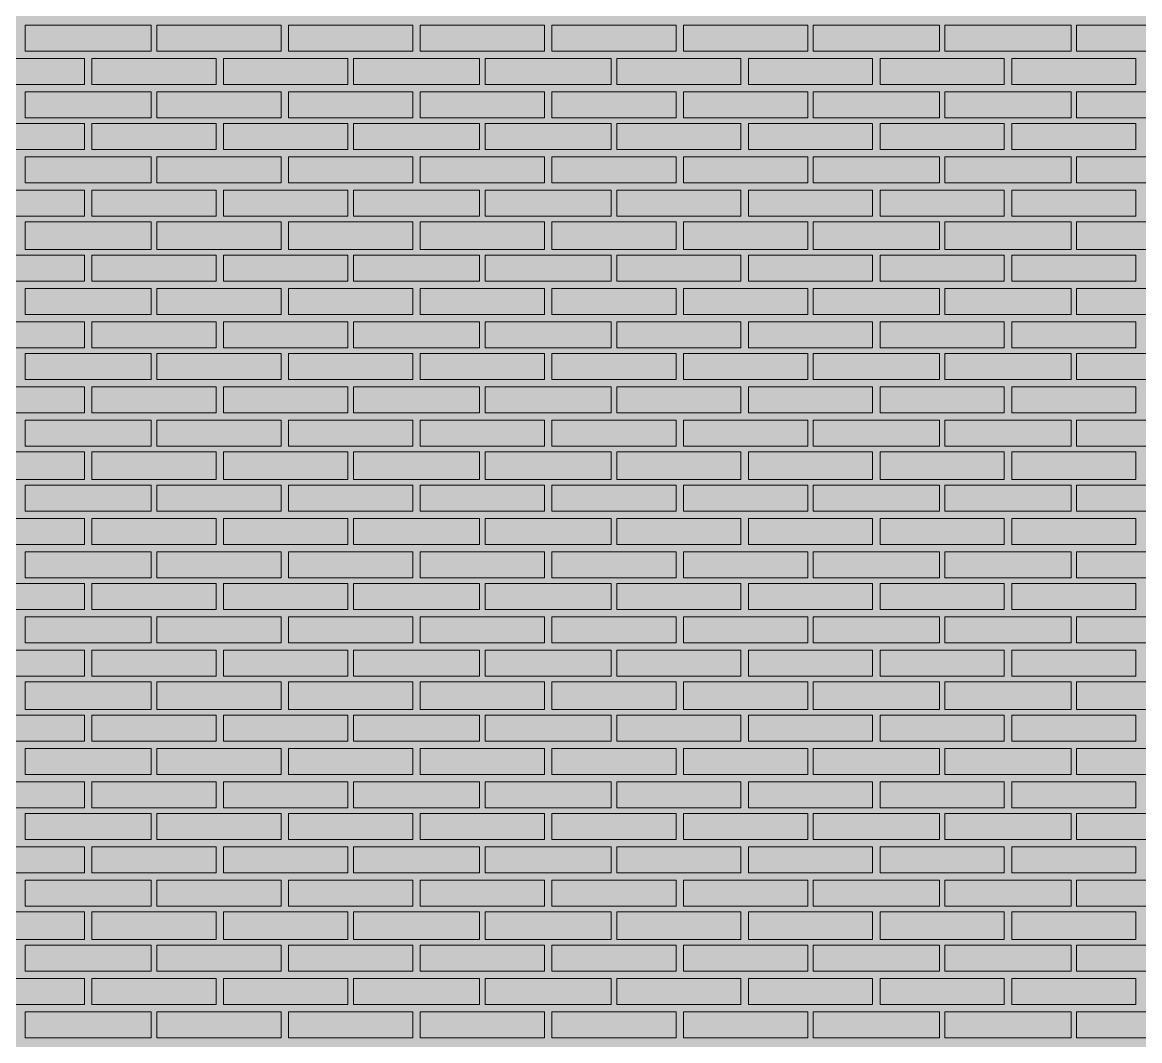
# Model space of a CAD drawing. Header units: millimetres. Extents: x -28928 to 100580, y -22867 to 36490.
# Drawn here: x 77097 to 79646, y 20792 to 23115 of the extents above; entities that cross this region are included whole.
import ezdxf

# ---------------------------------------------------------------- set-up
doc = ezdxf.new("R2010")
doc.units = ezdxf.units.MM
doc.layers.add('PDF _Геометрия', color=7, linetype='Continuous', true_color=0x8f8e8d)
doc.layers.add('PDF _Сплошная заливка', color=7, linetype='Continuous', true_color=0xffffff)

msp = doc.modelspace()

# ---------------------------------------------------------------- hatches: boundary and pattern name
at = {"layer": 'PDF _Сплошная заливка', "true_color": 0xdcd6cf, "transparency": 33554559}
msp.add_hatch(color=254, dxfattribs=at).paths.add_polyline_path([(64868.4, 16343.4), (64868.4, 19592.6), (66268.7, 19592.6), (66268.7, 16343.4), (82239.9, 16343.4), (82239.9, 30089.1), (52662.6, 30089.1), (52662.6, 16343.4), (62173.4, 16343.4), (62173.4, 19592.6), (64271.8, 19592.6), (64271.8, 16343.4)])

# ---------------------------------------------------------------- linework, layer by layer
at = {"layer": 'PDF _Геометрия', "lineweight": 9}
for points in [[(77391.4, 23049.1), (77247.6, 23049.1), (77103.7, 23049.1), (77103.7, 23108.4), (77247.6, 23108.4), (77391.4, 23108.4)], [(77687.6, 23049.1), (77548, 23049.1), (77404.1, 23049.1), (77404.1, 23108.4), (77548, 23108.4), (77687.6, 23108.4)], [(77988, 23049.1), (77848.4, 23049.1), (77704.5, 23049.1), (77704.5, 23108.4), (77848.4, 23108.4), (77988, 23108.4)], [(78288.4, 23049.1), (78148.7, 23049.1), (78004.9, 23049.1), (78004.9, 23108.4), (78148.7, 23108.4), (78288.4, 23108.4)], [(78588.7, 23049.1), (78444.9, 23049.1), (78305.3, 23049.1), (78305.3, 23108.4), (78444.9, 23108.4), (78588.7, 23108.4)], [(78889.1, 23049.1), (78745.3, 23049.1), (78605.7, 23049.1), (78605.7, 23108.4), (78745.3, 23108.4), (78889.1, 23108.4)], [(79189.5, 23049.1), (79045.7, 23049.1), (78901.8, 23049.1), (78901.8, 23108.4), (79045.7, 23108.4), (79189.5, 23108.4)], [(79489.9, 23049.1), (79346.1, 23049.1), (79202.2, 23049.1), (79202.2, 23108.4), (79346.1, 23108.4), (79489.9, 23108.4)], [(79790.3, 23049.1), (79646.4, 23049.1), (79502.6, 23049.1), (79502.6, 23108.4), (79646.4, 23108.4), (79790.3, 23108.4)], [(77239.1, 23032.2), (77239.1, 22973), (76955.7, 22973), (76955.7, 23032.2)], [(77539.5, 23032.2), (77539.5, 22973), (77256.1, 22973), (77256.1, 23032.2)], [(77839.9, 23032.2), (77839.9, 22973), (77556.4, 22973), (77556.4, 23032.2)], [(78140.3, 23032.2), (78140.3, 22973), (77852.6, 22973), (77852.6, 23032.2)], [(78440.7, 23032.2), (78440.7, 22973), (78153, 22973), (78153, 23032.2)], [(78736.8, 23032.2), (78736.8, 22973), (78453.4, 22973), (78453.4, 23032.2)], [(79037.2, 23032.2), (79037.2, 22973), (78753.7, 22973), (78753.7, 23032.2)], [(79337.6, 23032.2), (79337.6, 22973), (79054.1, 22973), (79054.1, 23032.2)], [(79638, 23032.2), (79638, 22973), (79354.5, 22973), (79354.5, 23032.2)], [(77391.4, 22896.8), (77247.6, 22896.8), (77103.7, 22896.8), (77103.7, 22956), (77247.6, 22956), (77391.4, 22956)], [(77687.6, 22896.8), (77548, 22896.8), (77404.1, 22896.8), (77404.1, 22956), (77548, 22956), (77687.6, 22956)], [(77988, 22896.8), (77848.4, 22896.8), (77704.5, 22896.8), (77704.5, 22956), (77848.4, 22956), (77988, 22956)], [(78288.4, 22896.8), (78148.7, 22896.8), (78004.9, 22896.8), (78004.9, 22956), (78148.7, 22956), (78288.4, 22956)], [(78588.7, 22896.8), (78444.9, 22896.8), (78305.3, 22896.8), (78305.3, 22956), (78444.9, 22956), (78588.7, 22956)], [(78889.1, 22896.8), (78745.3, 22896.8), (78605.7, 22896.8), (78605.7, 22956), (78745.3, 22956), (78889.1, 22956)], [(79189.5, 22896.8), (79045.7, 22896.8), (78901.8, 22896.8), (78901.8, 22956), (79045.7, 22956), (79189.5, 22956)], [(79489.9, 22896.8), (79346.1, 22896.8), (79202.2, 22896.8), (79202.2, 22956), (79346.1, 22956), (79489.9, 22956)], [(79790.3, 22896.8), (79646.4, 22896.8), (79502.6, 22896.8), (79502.6, 22956), (79646.4, 22956), (79790.3, 22956)], [(77239.1, 22884.1), (77239.1, 22824.9), (76955.7, 22824.9), (76955.7, 22884.1)], [(77539.5, 22884.1), (77539.5, 22824.9), (77256.1, 22824.9), (77256.1, 22884.1)], [(77839.9, 22884.1), (77839.9, 22824.9), (77556.4, 22824.9), (77556.4, 22884.1)], [(78140.3, 22884.1), (78140.3, 22824.9), (77852.6, 22824.9), (77852.6, 22884.1)], [(78440.7, 22884.1), (78440.7, 22824.9), (78153, 22824.9), (78153, 22884.1)], [(78736.8, 22884.1), (78736.8, 22824.9), (78453.4, 22824.9), (78453.4, 22884.1)], [(79037.2, 22884.1), (79037.2, 22824.9), (78753.7, 22824.9), (78753.7, 22884.1)], [(79337.6, 22884.1), (79337.6, 22824.9), (79054.1, 22824.9), (79054.1, 22884.1)], [(79638, 22884.1), (79638, 22824.9), (79354.5, 22824.9), (79354.5, 22884.1)], [(77391.4, 22748.7), (77247.6, 22748.7), (77103.7, 22748.7), (77103.7, 22808), (77247.6, 22808), (77391.4, 22808)], [(77687.6, 22748.7), (77548, 22748.7), (77404.1, 22748.7), (77404.1, 22808), (77548, 22808), (77687.6, 22808)], [(77988, 22748.7), (77848.4, 22748.7), (77704.5, 22748.7), (77704.5, 22808), (77848.4, 22808), (77988, 22808)], [(78288.4, 22748.7), (78148.7, 22748.7), (78004.9, 22748.7), (78004.9, 22808), (78148.7, 22808), (78288.4, 22808)], [(78588.7, 22748.7), (78444.9, 22748.7), (78305.3, 22748.7), (78305.3, 22808), (78444.9, 22808), (78588.7, 22808)], [(78889.1, 22748.7), (78745.3, 22748.7), (78605.7, 22748.7), (78605.7, 22808), (78745.3, 22808), (78889.1, 22808)], [(79189.5, 22748.7), (79045.7, 22748.7), (78901.8, 22748.7), (78901.8, 22808), (79045.7, 22808), (79189.5, 22808)], [(79489.9, 22748.7), (79346.1, 22748.7), (79202.2, 22748.7), (79202.2, 22808), (79346.1, 22808), (79489.9, 22808)], [(79790.3, 22748.7), (79646.4, 22748.7), (79502.6, 22748.7), (79502.6, 22808), (79646.4, 22808), (79790.3, 22808)], [(77239.1, 22731.8), (77239.1, 22672.6), (76955.7, 22672.6), (76955.7, 22731.8)], [(77539.5, 22731.8), (77539.5, 22672.6), (77256.1, 22672.6), (77256.1, 22731.8)], [(77839.9, 22731.8), (77839.9, 22672.6), (77556.4, 22672.6), (77556.4, 22731.8)], [(78140.3, 22731.8), (78140.3, 22672.6), (77852.6, 22672.6), (77852.6, 22731.8)], [(78440.7, 22731.8), (78440.7, 22672.6), (78153, 22672.6), (78153, 22731.8)], [(78736.8, 22731.8), (78736.8, 22672.6), (78453.4, 22672.6), (78453.4, 22731.8)], [(79037.2, 22731.8), (79037.2, 22672.6), (78753.7, 22672.6), (78753.7, 22731.8)], [(79337.6, 22731.8), (79337.6, 22672.6), (79054.1, 22672.6), (79054.1, 22731.8)], [(79638, 22731.8), (79638, 22672.6), (79354.5, 22672.6), (79354.5, 22731.8)], [(77391.4, 22596.4), (77247.6, 22596.4), (77103.7, 22596.4), (77103.7, 22659.9), (77247.6, 22659.9), (77391.4, 22659.9)], [(77687.6, 22596.4), (77548, 22596.4), (77404.1, 22596.4), (77404.1, 22659.9), (77548, 22659.9), (77687.6, 22659.9)], [(77988, 22596.4), (77848.4, 22596.4), (77704.5, 22596.4), (77704.5, 22659.9), (77848.4, 22659.9), (77988, 22659.9)], [(78288.4, 22596.4), (78148.7, 22596.4), (78004.9, 22596.4), (78004.9, 22659.9), (78148.7, 22659.9), (78288.4, 22659.9)], [(78588.7, 22596.4), (78444.9, 22596.4), (78305.3, 22596.4), (78305.3, 22659.9), (78444.9, 22659.9), (78588.7, 22659.9)], [(78889.1, 22596.4), (78745.3, 22596.4), (78605.7, 22596.4), (78605.7, 22659.9), (78745.3, 22659.9), (78889.1, 22659.9)], [(79189.5, 22596.4), (79045.7, 22596.4), (78901.8, 22596.4), (78901.8, 22659.9), (79045.7, 22659.9), (79189.5, 22659.9)], [(79489.9, 22596.4), (79346.1, 22596.4), (79202.2, 22596.4), (79202.2, 22659.9), (79346.1, 22659.9), (79489.9, 22659.9)], [(79790.3, 22596.4), (79646.4, 22596.4), (79502.6, 22596.4), (79502.6, 22659.9), (79646.4, 22659.9), (79790.3, 22659.9)], [(77239.1, 22583.7), (77239.1, 22524.5), (76955.7, 22524.5), (76955.7, 22583.7)], [(77539.5, 22583.7), (77539.5, 22524.5), (77256.1, 22524.5), (77256.1, 22583.7)], [(77839.9, 22583.7), (77839.9, 22524.5), (77556.4, 22524.5), (77556.4, 22583.7)], [(78140.3, 22583.7), (78140.3, 22524.5), (77852.6, 22524.5), (77852.6, 22583.7)], [(78440.7, 22583.7), (78440.7, 22524.5), (78153, 22524.5), (78153, 22583.7)], [(78736.8, 22583.7), (78736.8, 22524.5), (78453.4, 22524.5), (78453.4, 22583.7)], [(79037.2, 22583.7), (79037.2, 22524.5), (78753.7, 22524.5), (78753.7, 22583.7)], [(79337.6, 22583.7), (79337.6, 22524.5), (79054.1, 22524.5), (79054.1, 22583.7)], [(79638, 22583.7), (79638, 22524.5), (79354.5, 22524.5), (79354.5, 22583.7)], [(77391.4, 22448.4), (77247.6, 22448.4), (77103.7, 22448.4), (77103.7, 22507.6), (77247.6, 22507.6), (77391.4, 22507.6)], [(77687.6, 22448.4), (77548, 22448.4), (77404.1, 22448.4), (77404.1, 22507.6), (77548, 22507.6), (77687.6, 22507.6)], [(77988, 22448.4), (77848.4, 22448.4), (77704.5, 22448.4), (77704.5, 22507.6), (77848.4, 22507.6), (77988, 22507.6)], [(78288.4, 22448.4), (78148.7, 22448.4), (78004.9, 22448.4), (78004.9, 22507.6), (78148.7, 22507.6), (78288.4, 22507.6)], [(78588.7, 22448.4), (78444.9, 22448.4), (78305.3, 22448.4), (78305.3, 22507.6), (78444.9, 22507.6), (78588.7, 22507.6)], [(78889.1, 22448.4), (78745.3, 22448.4), (78605.7, 22448.4), (78605.7, 22507.6), (78745.3, 22507.6), (78889.1, 22507.6)], [(79189.5, 22448.4), (79045.7, 22448.4), (78901.8, 22448.4), (78901.8, 22507.6), (79045.7, 22507.6), (79189.5, 22507.6)], [(79489.9, 22448.4), (79346.1, 22448.4), (79202.2, 22448.4), (79202.2, 22507.6), (79346.1, 22507.6), (79489.9, 22507.6)], [(79790.3, 22448.4), (79646.4, 22448.4), (79502.6, 22448.4), (79502.6, 22507.6), (79646.4, 22507.6), (79790.3, 22507.6)], [(77239.1, 22431.4), (77239.1, 22372.2), (76955.7, 22372.2), (76955.7, 22431.4)], [(77539.5, 22431.4), (77539.5, 22372.2), (77256.1, 22372.2), (77256.1, 22431.4)], [(77839.9, 22431.4), (77839.9, 22372.2), (77556.4, 22372.2), (77556.4, 22431.4)], [(78140.3, 22431.4), (78140.3, 22372.2), (77852.6, 22372.2), (77852.6, 22431.4)], [(78440.7, 22431.4), (78440.7, 22372.2), (78153, 22372.2), (78153, 22431.4)], [(78736.8, 22431.4), (78736.8, 22372.2), (78453.4, 22372.2), (78453.4, 22431.4)], [(79037.2, 22431.4), (79037.2, 22372.2), (78753.7, 22372.2), (78753.7, 22431.4)], [(79337.6, 22431.4), (79337.6, 22372.2), (79054.1, 22372.2), (79054.1, 22431.4)], [(79638, 22431.4), (79638, 22372.2), (79354.5, 22372.2), (79354.5, 22431.4)], [(77391.4, 22300.3), (77247.6, 22300.3), (77103.7, 22300.3), (77103.7, 22359.5), (77247.6, 22359.5), (77391.4, 22359.5)], [(77687.6, 22300.3), (77548, 22300.3), (77404.1, 22300.3), (77404.1, 22359.5), (77548, 22359.5), (77687.6, 22359.5)], [(77988, 22300.3), (77848.4, 22300.3), (77704.5, 22300.3), (77704.5, 22359.5), (77848.4, 22359.5), (77988, 22359.5)], [(78288.4, 22300.3), (78148.7, 22300.3), (78004.9, 22300.3), (78004.9, 22359.5), (78148.7, 22359.5), (78288.4, 22359.5)], [(78588.7, 22300.3), (78444.9, 22300.3), (78305.3, 22300.3), (78305.3, 22359.5), (78444.9, 22359.5), (78588.7, 22359.5)], [(78889.1, 22300.3), (78745.3, 22300.3), (78605.7, 22300.3), (78605.7, 22359.5), (78745.3, 22359.5), (78889.1, 22359.5)], [(79189.5, 22300.3), (79045.7, 22300.3), (78901.8, 22300.3), (78901.8, 22359.5), (79045.7, 22359.5), (79189.5, 22359.5)], [(79489.9, 22300.3), (79346.1, 22300.3), (79202.2, 22300.3), (79202.2, 22359.5), (79346.1, 22359.5), (79489.9, 22359.5)], [(79790.3, 22300.3), (79646.4, 22300.3), (79502.6, 22300.3), (79502.6, 22359.5), (79646.4, 22359.5), (79790.3, 22359.5)], [(77239.1, 22283.4), (77239.1, 22224.1), (76955.7, 22224.1), (76955.7, 22283.4)], [(77539.5, 22283.4), (77539.5, 22224.1), (77256.1, 22224.1), (77256.1, 22283.4)], [(77839.9, 22283.4), (77839.9, 22224.1), (77556.4, 22224.1), (77556.4, 22283.4)], [(78140.3, 22283.4), (78140.3, 22224.1), (77852.6, 22224.1), (77852.6, 22283.4)], [(78440.7, 22283.4), (78440.7, 22224.1), (78153, 22224.1), (78153, 22283.4)], [(78736.8, 22283.4), (78736.8, 22224.1), (78453.4, 22224.1), (78453.4, 22283.4)], [(79037.2, 22283.4), (79037.2, 22224.1), (78753.7, 22224.1), (78753.7, 22283.4)], [(79337.6, 22283.4), (79337.6, 22224.1), (79054.1, 22224.1), (79054.1, 22283.4)], [(79638, 22283.4), (79638, 22224.1), (79354.5, 22224.1), (79354.5, 22283.4)], [(77391.4, 22148), (77247.6, 22148), (77103.7, 22148), (77103.7, 22207.2), (77247.6, 22207.2), (77391.4, 22207.2)], [(77687.6, 22148), (77548, 22148), (77404.1, 22148), (77404.1, 22207.2), (77548, 22207.2), (77687.6, 22207.2)], [(77988, 22148), (77848.4, 22148), (77704.5, 22148), (77704.5, 22207.2), (77848.4, 22207.2), (77988, 22207.2)], [(78288.4, 22148), (78148.7, 22148), (78004.9, 22148), (78004.9, 22207.2), (78148.7, 22207.2), (78288.4, 22207.2)], [(78588.7, 22148), (78444.9, 22148), (78305.3, 22148), (78305.3, 22207.2), (78444.9, 22207.2), (78588.7, 22207.2)], [(78889.1, 22148), (78745.3, 22148), (78605.7, 22148), (78605.7, 22207.2), (78745.3, 22207.2), (78889.1, 22207.2)], [(79189.5, 22148), (79045.7, 22148), (78901.8, 22148), (78901.8, 22207.2), (79045.7, 22207.2), (79189.5, 22207.2)], [(79489.9, 22148), (79346.1, 22148), (79202.2, 22148), (79202.2, 22207.2), (79346.1, 22207.2), (79489.9, 22207.2)], [(79790.3, 22148), (79646.4, 22148), (79502.6, 22148), (79502.6, 22207.2), (79646.4, 22207.2), (79790.3, 22207.2)], [(77239.1, 22135.3), (77239.1, 22071.8), (76955.7, 22071.8), (76955.7, 22135.3)], [(77539.5, 22135.3), (77539.5, 22071.8), (77256.1, 22071.8), (77256.1, 22135.3)], [(77839.9, 22135.3), (77839.9, 22071.8), (77556.4, 22071.8), (77556.4, 22135.3)], [(78140.3, 22135.3), (78140.3, 22071.8), (77852.6, 22071.8), (77852.6, 22135.3)], [(78440.7, 22135.3), (78440.7, 22071.8), (78153, 22071.8), (78153, 22135.3)], [(78736.8, 22135.3), (78736.8, 22071.8), (78453.4, 22071.8), (78453.4, 22135.3)], [(79037.2, 22135.3), (79037.2, 22071.8), (78753.7, 22071.8), (78753.7, 22135.3)], [(79337.6, 22135.3), (79337.6, 22071.8), (79054.1, 22071.8), (79054.1, 22135.3)], [(79638, 22135.3), (79638, 22071.8), (79354.5, 22071.8), (79354.5, 22135.3)], [(77391.4, 21999.9), (77247.6, 21999.9), (77103.7, 21999.9), (77103.7, 22059.1), (77247.6, 22059.1), (77391.4, 22059.1)], [(77687.6, 21999.9), (77548, 21999.9), (77404.1, 21999.9), (77404.1, 22059.1), (77548, 22059.1), (77687.6, 22059.1)], [(77988, 21999.9), (77848.4, 21999.9), (77704.5, 21999.9), (77704.5, 22059.1), (77848.4, 22059.1), (77988, 22059.1)], [(78288.4, 21999.9), (78148.7, 21999.9), (78004.9, 21999.9), (78004.9, 22059.1), (78148.7, 22059.1), (78288.4, 22059.1)], [(78588.7, 21999.9), (78444.9, 21999.9), (78305.3, 21999.9), (78305.3, 22059.1), (78444.9, 22059.1), (78588.7, 22059.1)], [(78889.1, 21999.9), (78745.3, 21999.9), (78605.7, 21999.9), (78605.7, 22059.1), (78745.3, 22059.1), (78889.1, 22059.1)], [(79189.5, 21999.9), (79045.7, 21999.9), (78901.8, 21999.9), (78901.8, 22059.1), (79045.7, 22059.1), (79189.5, 22059.1)], [(79489.9, 21999.9), (79346.1, 21999.9), (79202.2, 21999.9), (79202.2, 22059.1), (79346.1, 22059.1), (79489.9, 22059.1)], [(79790.3, 21999.9), (79646.4, 21999.9), (79502.6, 21999.9), (79502.6, 22059.1), (79646.4, 22059.1), (79790.3, 22059.1)], [(77239.1, 21983), (77239.1, 21923.7), (76955.7, 21923.7), (76955.7, 21983)], [(77539.5, 21983), (77539.5, 21923.7), (77256.1, 21923.7), (77256.1, 21983)], [(77839.9, 21983), (77839.9, 21923.7), (77556.4, 21923.7), (77556.4, 21983)], [(78140.3, 21983), (78140.3, 21923.7), (77852.6, 21923.7), (77852.6, 21983)], [(78440.7, 21983), (78440.7, 21923.7), (78153, 21923.7), (78153, 21983)], [(78736.8, 21983), (78736.8, 21923.7), (78453.4, 21923.7), (78453.4, 21983)], [(79037.2, 21983), (79037.2, 21923.7), (78753.7, 21923.7), (78753.7, 21983)], [(79337.6, 21983), (79337.6, 21923.7), (79054.1, 21923.7), (79054.1, 21983)], [(79638, 21983), (79638, 21923.7), (79354.5, 21923.7), (79354.5, 21983)], [(77391.4, 21847.6), (77247.6, 21847.6), (77103.7, 21847.6), (77103.7, 21906.8), (77247.6, 21906.8), (77391.4, 21906.8)], [(77687.6, 21847.6), (77548, 21847.6), (77404.1, 21847.6), (77404.1, 21906.8), (77548, 21906.8), (77687.6, 21906.8)], [(77988, 21847.6), (77848.4, 21847.6), (77704.5, 21847.6), (77704.5, 21906.8), (77848.4, 21906.8), (77988, 21906.8)], [(78288.4, 21847.6), (78148.7, 21847.6), (78004.9, 21847.6), (78004.9, 21906.8), (78148.7, 21906.8), (78288.4, 21906.8)], [(78588.7, 21847.6), (78444.9, 21847.6), (78305.3, 21847.6), (78305.3, 21906.8), (78444.9, 21906.8), (78588.7, 21906.8)], [(78889.1, 21847.6), (78745.3, 21847.6), (78605.7, 21847.6), (78605.7, 21906.8), (78745.3, 21906.8), (78889.1, 21906.8)], [(79189.5, 21847.6), (79045.7, 21847.6), (78901.8, 21847.6), (78901.8, 21906.8), (79045.7, 21906.8), (79189.5, 21906.8)], [(79489.9, 21847.6), (79346.1, 21847.6), (79202.2, 21847.6), (79202.2, 21906.8), (79346.1, 21906.8), (79489.9, 21906.8)], [(79790.3, 21847.6), (79646.4, 21847.6), (79502.6, 21847.6), (79502.6, 21906.8), (79646.4, 21906.8), (79790.3, 21906.8)], [(77239.1, 21834.9), (77239.1, 21775.7), (76955.7, 21775.7), (76955.7, 21834.9)], [(77539.5, 21834.9), (77539.5, 21775.7), (77256.1, 21775.7), (77256.1, 21834.9)], [(77839.9, 21834.9), (77839.9, 21775.7), (77556.4, 21775.7), (77556.4, 21834.9)], [(78140.3, 21834.9), (78140.3, 21775.7), (77852.6, 21775.7), (77852.6, 21834.9)], [(78440.7, 21834.9), (78440.7, 21775.7), (78153, 21775.7), (78153, 21834.9)], [(78736.8, 21834.9), (78736.8, 21775.7), (78453.4, 21775.7), (78453.4, 21834.9)], [(79037.2, 21834.9), (79037.2, 21775.7), (78753.7, 21775.7), (78753.7, 21834.9)], [(79337.6, 21834.9), (79337.6, 21775.7), (79054.1, 21775.7), (79054.1, 21834.9)], [(79638, 21834.9), (79638, 21775.7), (79354.5, 21775.7), (79354.5, 21834.9)], [(77391.4, 21699.5), (77247.6, 21699.5), (77103.7, 21699.5), (77103.7, 21758.7), (77247.6, 21758.7), (77391.4, 21758.7)], [(77687.6, 21699.5), (77548, 21699.5), (77404.1, 21699.5), (77404.1, 21758.7), (77548, 21758.7), (77687.6, 21758.7)], [(77988, 21699.5), (77848.4, 21699.5), (77704.5, 21699.5), (77704.5, 21758.7), (77848.4, 21758.7), (77988, 21758.7)], [(78288.4, 21699.5), (78148.7, 21699.5), (78004.9, 21699.5), (78004.9, 21758.7), (78148.7, 21758.7), (78288.4, 21758.7)], [(78588.7, 21699.5), (78444.9, 21699.5), (78305.3, 21699.5), (78305.3, 21758.7), (78444.9, 21758.7), (78588.7, 21758.7)], [(78889.1, 21699.5), (78745.3, 21699.5), (78605.7, 21699.5), (78605.7, 21758.7), (78745.3, 21758.7), (78889.1, 21758.7)], [(79189.5, 21699.5), (79045.7, 21699.5), (78901.8, 21699.5), (78901.8, 21758.7), (79045.7, 21758.7), (79189.5, 21758.7)], [(79489.9, 21699.5), (79346.1, 21699.5), (79202.2, 21699.5), (79202.2, 21758.7), (79346.1, 21758.7), (79489.9, 21758.7)], [(79790.3, 21699.5), (79646.4, 21699.5), (79502.6, 21699.5), (79502.6, 21758.7), (79646.4, 21758.7), (79790.3, 21758.7)], [(77239.1, 21682.6), (77239.1, 21623.4), (76955.7, 21623.4), (76955.7, 21682.6)], [(77539.5, 21682.6), (77539.5, 21623.4), (77256.1, 21623.4), (77256.1, 21682.6)], [(77839.9, 21682.6), (77839.9, 21623.4), (77556.4, 21623.4), (77556.4, 21682.6)], [(78140.3, 21682.6), (78140.3, 21623.4), (77852.6, 21623.4), (77852.6, 21682.6)], [(78440.7, 21682.6), (78440.7, 21623.4), (78153, 21623.4), (78153, 21682.6)], [(78736.8, 21682.6), (78736.8, 21623.4), (78453.4, 21623.4), (78453.4, 21682.6)], [(79037.2, 21682.6), (79037.2, 21623.4), (78753.7, 21623.4), (78753.7, 21682.6)], [(79337.6, 21682.6), (79337.6, 21623.4), (79054.1, 21623.4), (79054.1, 21682.6)], [(79638, 21682.6), (79638, 21623.4), (79354.5, 21623.4), (79354.5, 21682.6)], [(77391.4, 21547.2), (77247.6, 21547.2), (77103.7, 21547.2), (77103.7, 21610.7), (77247.6, 21610.7), (77391.4, 21610.7)], [(77687.6, 21547.2), (77548, 21547.2), (77404.1, 21547.2), (77404.1, 21610.7), (77548, 21610.7), (77687.6, 21610.7)], [(77988, 21547.2), (77848.4, 21547.2), (77704.5, 21547.2), (77704.5, 21610.7), (77848.4, 21610.7), (77988, 21610.7)], [(78288.4, 21547.2), (78148.7, 21547.2), (78004.9, 21547.2), (78004.9, 21610.7), (78148.7, 21610.7), (78288.4, 21610.7)], [(78588.7, 21547.2), (78444.9, 21547.2), (78305.3, 21547.2), (78305.3, 21610.7), (78444.9, 21610.7), (78588.7, 21610.7)], [(78889.1, 21547.2), (78745.3, 21547.2), (78605.7, 21547.2), (78605.7, 21610.7), (78745.3, 21610.7), (78889.1, 21610.7)], [(79189.5, 21547.2), (79045.7, 21547.2), (78901.8, 21547.2), (78901.8, 21610.7), (79045.7, 21610.7), (79189.5, 21610.7)], [(79489.9, 21547.2), (79346.1, 21547.2), (79202.2, 21547.2), (79202.2, 21610.7), (79346.1, 21610.7), (79489.9, 21610.7)], [(79790.3, 21547.2), (79646.4, 21547.2), (79502.6, 21547.2), (79502.6, 21610.7), (79646.4, 21610.7), (79790.3, 21610.7)], [(77239.1, 21534.5), (77239.1, 21475.3), (76955.7, 21475.3), (76955.7, 21534.5)], [(77539.5, 21534.5), (77539.5, 21475.3), (77256.1, 21475.3), (77256.1, 21534.5)], [(77839.9, 21534.5), (77839.9, 21475.3), (77556.4, 21475.3), (77556.4, 21534.5)], [(78140.3, 21534.5), (78140.3, 21475.3), (77852.6, 21475.3), (77852.6, 21534.5)], [(78440.7, 21534.5), (78440.7, 21475.3), (78153, 21475.3), (78153, 21534.5)], [(78736.8, 21534.5), (78736.8, 21475.3), (78453.4, 21475.3), (78453.4, 21534.5)], [(79037.2, 21534.5), (79037.2, 21475.3), (78753.7, 21475.3), (78753.7, 21534.5)], [(79337.6, 21534.5), (79337.6, 21475.3), (79054.1, 21475.3), (79054.1, 21534.5)], [(79638, 21534.5), (79638, 21475.3), (79354.5, 21475.3), (79354.5, 21534.5)], [(77391.4, 21399.1), (77247.6, 21399.1), (77103.7, 21399.1), (77103.7, 21458.4), (77247.6, 21458.4), (77391.4, 21458.4)], [(77687.6, 21399.1), (77548, 21399.1), (77404.1, 21399.1), (77404.1, 21458.4), (77548, 21458.4), (77687.6, 21458.4)], [(77988, 21399.1), (77848.4, 21399.1), (77704.5, 21399.1), (77704.5, 21458.4), (77848.4, 21458.4), (77988, 21458.4)], [(78288.4, 21399.1), (78148.7, 21399.1), (78004.9, 21399.1), (78004.9, 21458.4), (78148.7, 21458.4), (78288.4, 21458.4)], [(78588.7, 21399.1), (78444.9, 21399.1), (78305.3, 21399.1), (78305.3, 21458.4), (78444.9, 21458.4), (78588.7, 21458.4)], [(78889.1, 21399.1), (78745.3, 21399.1), (78605.7, 21399.1), (78605.7, 21458.4), (78745.3, 21458.4), (78889.1, 21458.4)], [(79189.5, 21399.1), (79045.7, 21399.1), (78901.8, 21399.1), (78901.8, 21458.4), (79045.7, 21458.4), (79189.5, 21458.4)], [(79489.9, 21399.1), (79346.1, 21399.1), (79202.2, 21399.1), (79202.2, 21458.4), (79346.1, 21458.4), (79489.9, 21458.4)], [(79790.3, 21399.1), (79646.4, 21399.1), (79502.6, 21399.1), (79502.6, 21458.4), (79646.4, 21458.4), (79790.3, 21458.4)], [(77239.1, 21382.2), (77239.1, 21323), (76955.7, 21323), (76955.7, 21382.2)], [(77539.5, 21382.2), (77539.5, 21323), (77256.1, 21323), (77256.1, 21382.2)], [(77839.9, 21382.2), (77839.9, 21323), (77556.4, 21323), (77556.4, 21382.2)], [(78140.3, 21382.2), (78140.3, 21323), (77852.6, 21323), (77852.6, 21382.2)], [(78440.7, 21382.2), (78440.7, 21323), (78153, 21323), (78153, 21382.2)], [(78736.8, 21382.2), (78736.8, 21323), (78453.4, 21323), (78453.4, 21382.2)], [(79037.2, 21382.2), (79037.2, 21323), (78753.7, 21323), (78753.7, 21382.2)], [(79337.6, 21382.2), (79337.6, 21323), (79054.1, 21323), (79054.1, 21382.2)], [(79638, 21382.2), (79638, 21323), (79354.5, 21323), (79354.5, 21382.2)], [(77391.4, 21251), (77247.6, 21251), (77103.7, 21251), (77103.7, 21310.3), (77247.6, 21310.3), (77391.4, 21310.3)], [(77687.6, 21251), (77548, 21251), (77404.1, 21251), (77404.1, 21310.3), (77548, 21310.3), (77687.6, 21310.3)], [(77988, 21251), (77848.4, 21251), (77704.5, 21251), (77704.5, 21310.3), (77848.4, 21310.3), (77988, 21310.3)], [(78288.4, 21251), (78148.7, 21251), (78004.9, 21251), (78004.9, 21310.3), (78148.7, 21310.3), (78288.4, 21310.3)], [(78588.7, 21251), (78444.9, 21251), (78305.3, 21251), (78305.3, 21310.3), (78444.9, 21310.3), (78588.7, 21310.3)], [(78889.1, 21251), (78745.3, 21251), (78605.7, 21251), (78605.7, 21310.3), (78745.3, 21310.3), (78889.1, 21310.3)], [(79189.5, 21251), (79045.7, 21251), (78901.8, 21251), (78901.8, 21310.3), (79045.7, 21310.3), (79189.5, 21310.3)], [(79489.9, 21251), (79346.1, 21251), (79202.2, 21251), (79202.2, 21310.3), (79346.1, 21310.3), (79489.9, 21310.3)], [(79790.3, 21251), (79646.4, 21251), (79502.6, 21251), (79502.6, 21310.3), (79646.4, 21310.3), (79790.3, 21310.3)], [(77239.1, 21234.1), (77239.1, 21174.9), (76955.7, 21174.9), (76955.7, 21234.1)], [(77539.5, 21234.1), (77539.5, 21174.9), (77256.1, 21174.9), (77256.1, 21234.1)], [(77839.9, 21234.1), (77839.9, 21174.9), (77556.4, 21174.9), (77556.4, 21234.1)], [(78140.3, 21234.1), (78140.3, 21174.9), (77852.6, 21174.9), (77852.6, 21234.1)], [(78440.7, 21234.1), (78440.7, 21174.9), (78153, 21174.9), (78153, 21234.1)], [(78736.8, 21234.1), (78736.8, 21174.9), (78453.4, 21174.9), (78453.4, 21234.1)], [(79037.2, 21234.1), (79037.2, 21174.9), (78753.7, 21174.9), (78753.7, 21234.1)], [(79337.6, 21234.1), (79337.6, 21174.9), (79054.1, 21174.9), (79054.1, 21234.1)], [(79638, 21234.1), (79638, 21174.9), (79354.5, 21174.9), (79354.5, 21234.1)], [(77391.4, 21098.7), (77247.6, 21098.7), (77103.7, 21098.7), (77103.7, 21158), (77247.6, 21158), (77391.4, 21158)], [(77687.6, 21098.7), (77548, 21098.7), (77404.1, 21098.7), (77404.1, 21158), (77548, 21158), (77687.6, 21158)], [(77988, 21098.7), (77848.4, 21098.7), (77704.5, 21098.7), (77704.5, 21158), (77848.4, 21158), (77988, 21158)], [(78288.4, 21098.7), (78148.7, 21098.7), (78004.9, 21098.7), (78004.9, 21158), (78148.7, 21158), (78288.4, 21158)], [(78588.7, 21098.7), (78444.9, 21098.7), (78305.3, 21098.7), (78305.3, 21158), (78444.9, 21158), (78588.7, 21158)], [(78889.1, 21098.7), (78745.3, 21098.7), (78605.7, 21098.7), (78605.7, 21158), (78745.3, 21158), (78889.1, 21158)], [(79189.5, 21098.7), (79045.7, 21098.7), (78901.8, 21098.7), (78901.8, 21158), (79045.7, 21158), (79189.5, 21158)], [(79489.9, 21098.7), (79346.1, 21098.7), (79202.2, 21098.7), (79202.2, 21158), (79346.1, 21158), (79489.9, 21158)], [(79790.3, 21098.7), (79646.4, 21098.7), (79502.6, 21098.7), (79502.6, 21158), (79646.4, 21158), (79790.3, 21158)], [(77239.1, 21086), (77239.1, 21022.6), (76955.7, 21022.6), (76955.7, 21086)], [(77539.5, 21086), (77539.5, 21022.6), (77256.1, 21022.6), (77256.1, 21086)], [(77839.9, 21086), (77839.9, 21022.6), (77556.4, 21022.6), (77556.4, 21086)], [(78140.3, 21086), (78140.3, 21022.6), (77852.6, 21022.6), (77852.6, 21086)], [(78440.7, 21086), (78440.7, 21022.6), (78153, 21022.6), (78153, 21086)], [(78736.8, 21086), (78736.8, 21022.6), (78453.4, 21022.6), (78453.4, 21086)], [(79037.2, 21086), (79037.2, 21022.6), (78753.7, 21022.6), (78753.7, 21086)], [(79337.6, 21086), (79337.6, 21022.6), (79054.1, 21022.6), (79054.1, 21086)], [(79638, 21086), (79638, 21022.6), (79354.5, 21022.6), (79354.5, 21086)], [(77391.4, 20950.7), (77247.6, 20950.7), (77103.7, 20950.7), (77103.7, 21009.9), (77247.6, 21009.9), (77391.4, 21009.9)], [(77687.6, 20950.7), (77548, 20950.7), (77404.1, 20950.7), (77404.1, 21009.9), (77548, 21009.9), (77687.6, 21009.9)], [(77988, 20950.7), (77848.4, 20950.7), (77704.5, 20950.7), (77704.5, 21009.9), (77848.4, 21009.9), (77988, 21009.9)], [(78288.4, 20950.7), (78148.7, 20950.7), (78004.9, 20950.7), (78004.9, 21009.9), (78148.7, 21009.9), (78288.4, 21009.9)], [(78588.7, 20950.7), (78444.9, 20950.7), (78305.3, 20950.7), (78305.3, 21009.9), (78444.9, 21009.9), (78588.7, 21009.9)], [(78889.1, 20950.7), (78745.3, 20950.7), (78605.7, 20950.7), (78605.7, 21009.9), (78745.3, 21009.9), (78889.1, 21009.9)], [(79189.5, 20950.7), (79045.7, 20950.7), (78901.8, 20950.7), (78901.8, 21009.9), (79045.7, 21009.9), (79189.5, 21009.9)], [(79489.9, 20950.7), (79346.1, 20950.7), (79202.2, 20950.7), (79202.2, 21009.9), (79346.1, 21009.9), (79489.9, 21009.9)], [(79790.3, 20950.7), (79646.4, 20950.7), (79502.6, 20950.7), (79502.6, 21009.9), (79646.4, 21009.9), (79790.3, 21009.9)], [(77239.1, 20933.7), (77239.1, 20874.5), (76955.7, 20874.5), (76955.7, 20933.7)], [(77539.5, 20933.7), (77539.5, 20874.5), (77256.1, 20874.5), (77256.1, 20933.7)], [(77839.9, 20933.7), (77839.9, 20874.5), (77556.4, 20874.5), (77556.4, 20933.7)], [(78140.3, 20933.7), (78140.3, 20874.5), (77852.6, 20874.5), (77852.6, 20933.7)], [(78440.7, 20933.7), (78440.7, 20874.5), (78153, 20874.5), (78153, 20933.7)], [(78736.8, 20933.7), (78736.8, 20874.5), (78453.4, 20874.5), (78453.4, 20933.7)], [(79037.2, 20933.7), (79037.2, 20874.5), (78753.7, 20874.5), (78753.7, 20933.7)], [(79337.6, 20933.7), (79337.6, 20874.5), (79054.1, 20874.5), (79054.1, 20933.7)], [(79638, 20933.7), (79638, 20874.5), (79354.5, 20874.5), (79354.5, 20933.7)], [(77391.4, 20798.4), (77247.6, 20798.4), (77103.7, 20798.4), (77103.7, 20857.6), (77247.6, 20857.6), (77391.4, 20857.6)], [(77687.6, 20798.4), (77548, 20798.4), (77404.1, 20798.4), (77404.1, 20857.6), (77548, 20857.6), (77687.6, 20857.6)], [(77988, 20798.4), (77848.4, 20798.4), (77704.5, 20798.4), (77704.5, 20857.6), (77848.4, 20857.6), (77988, 20857.6)], [(78288.4, 20798.4), (78148.7, 20798.4), (78004.9, 20798.4), (78004.9, 20857.6), (78148.7, 20857.6), (78288.4, 20857.6)], [(78588.7, 20798.4), (78444.9, 20798.4), (78305.3, 20798.4), (78305.3, 20857.6), (78444.9, 20857.6), (78588.7, 20857.6)], [(78889.1, 20798.4), (78745.3, 20798.4), (78605.7, 20798.4), (78605.7, 20857.6), (78745.3, 20857.6), (78889.1, 20857.6)], [(79189.5, 20798.4), (79045.7, 20798.4), (78901.8, 20798.4), (78901.8, 20857.6), (79045.7, 20857.6), (79189.5, 20857.6)], [(79489.9, 20798.4), (79346.1, 20798.4), (79202.2, 20798.4), (79202.2, 20857.6), (79346.1, 20857.6), (79489.9, 20857.6)], [(79790.3, 20798.4), (79646.4, 20798.4), (79502.6, 20798.4), (79502.6, 20857.6), (79646.4, 20857.6), (79790.3, 20857.6)]]:
    msp.add_lwpolyline(points, close=True, dxfattribs=at)

doc.saveas('drawing.dxf')
